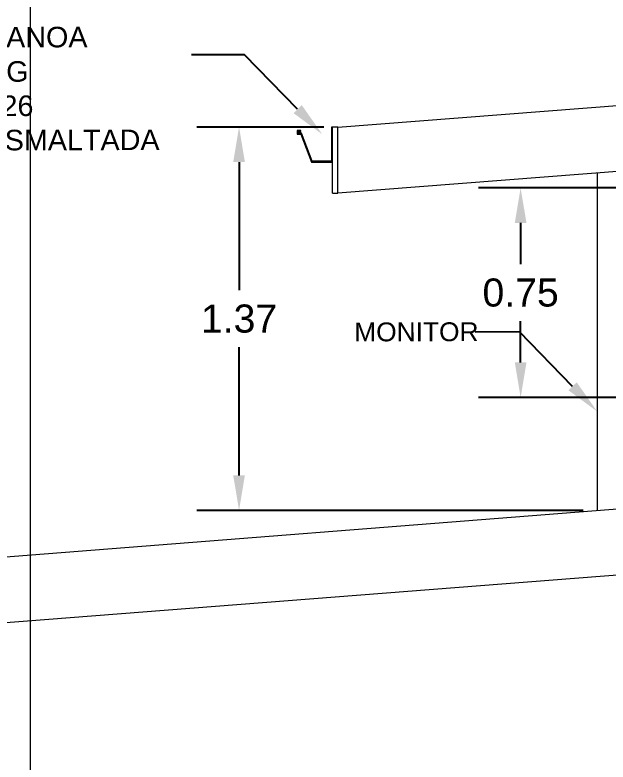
# Model space of a CAD drawing. Header units: inches. Extents: x -6 to 158, y 10 to 161.
# Drawn here: x 98.652 to 100.767, y 19.974 to 22.636 of the extents above; entities that cross this region are included whole.
import ezdxf
from ezdxf import colors
from ezdxf.entities.mleader import LeaderData, LeaderLine
from ezdxf.math import Vec2, Vec3

# ---------------------------------------------------------------- set-up
doc = ezdxf.new("R2010")
doc.units = ezdxf.units.IN
doc.header["$MEASUREMENT"] = 0
doc.linetypes.add('Grid Line', pattern=[22.225, 12.7, -3.175, 3.175, -3.175])
for name, color, linetype in [('6', 6, 'Continuous'), ('Dim', 2, 'Continuous'), ('TEXTO', 2, 'Continuous')]:
    doc.layers.add(name, color=color, linetype=linetype)
for name, color, linetype, lineweight in [('A-COLS', 3, 'Continuous', 9), ('A-WALL', 5, 'Continuous', 9), ('S-GRID', 1, 'Continuous', 9)]:
    doc.layers.add(name, color=color, linetype=linetype, lineweight=lineweight)
doc.styles.add('style1', font='micross.ttf')
doc.dimstyles.new('1-50', dxfattribs={"dimscale": 0.05, "dimtxt": 2, "dimasz": 2.5, "dimexe": 3, "dimexo": 1, "dimgap": 1, "dimtad": 0, "dimtih": 1, "dimtoh": 1, "dimzin": 1, "dimdsep": 46, "dimtxsty": 'style1', "dimcen": 2.5, "dimclrd": 124, "dimclre": 124, "dimclrt": 1, "dimadec": 0, "dimazin": 0, "dimtfac": 1, "dimtmove": 2, "dimatfit": 3, "dimfxl": 1, "dimtolj": 1, "dimtzin": 0, "dimlwd": -1, "dimlwe": -1, "dimarcsym": 0})

# ---------------------------------------------------------------- blocks, each defined once
blk = doc.blocks.new('*D539')
at = {"layer": 'Defpoints', "color": 0, "transparency": 16777216}
for p in [(99.4511, 22.2364), (99.8028, 22.2364), (100.7278, 20.8702)]:
    blk.add_point(p, dxfattribs=at)
at = {"layer": 'Dim', "color": 124, "transparency": 16777216}
for p, q in [((99.7528, 22.2364), (99.3011, 22.2364)), ((99.4511, 22.1114), (99.4511, 21.655)), ((99.4511, 20.9952), (99.4511, 21.4516)), ((100.6778, 20.8702), (99.3011, 20.8702))]:
    blk.add_line(p, q, dxfattribs=at)
for points in [[(99.4302, 22.1114), (99.4719, 22.1114), (99.4511, 22.2364)], [(99.4302, 20.9952), (99.4719, 20.9952), (99.4511, 20.8702)]]:
    blk.add_solid(points, dxfattribs=at)
at = {"layer": 'Dim', "color": 1, "transparency": 16777216, "insert": (99.4511, 21.5533), "char_height": 0.1, "attachment_point": 5, "style": 'style1'}
blk.add_mtext('\\A1;1.37', dxfattribs=at)
blk = doc.blocks.new('*D577')
at = {"layer": 'Defpoints', "color": 0, "transparency": 16777216}
for p in [(101.0281, 22.0196), (100.455, 21.2726), (101.0281, 21.2726)]:
    blk.add_point(p, dxfattribs=at)
at = {"layer": 'Dim', "color": 124, "transparency": 16777216}
for p, q in [((100.9781, 22.0196), (100.305, 22.0196)), ((100.455, 21.8946), (100.455, 21.7478)), ((100.455, 21.3976), (100.455, 21.5444)), ((100.9781, 21.2726), (100.305, 21.2726))]:
    blk.add_line(p, q, dxfattribs=at)
for points in [[(100.4342, 21.8946), (100.4759, 21.8946), (100.455, 22.0196)], [(100.4342, 21.3976), (100.4759, 21.3976), (100.455, 21.2726)]]:
    blk.add_solid(points, dxfattribs=at)
at = {"layer": 'Dim', "color": 1, "transparency": 16777216, "insert": (100.455, 21.6461), "char_height": 0.1, "attachment_point": 5, "style": 'style1'}
blk.add_mtext('\\A1;0.75', dxfattribs=at)

msp = doc.modelspace()

# ---------------------------------------------------------------- linework, layer by layer
at = {"layer": '6', "color": 10}
msp.add_circle((95.7305, 16.8226), 4.1504, dxfattribs=at)
at = {"layer": 'A-COLS'}
for p, q in [((99.8028, 22.2364), (106.8071, 22.7764)), ((106.8071, 22.5407), (99.8028, 22.0007)), ((99.8028, 22.2364), (99.7806, 22.2364)), ((99.7806, 22.2364), (99.7806, 22.1147)), ((99.7838, 22.0014), (99.7838, 22.2364)), ((99.8028, 22.0007), (99.8028, 22.2364)), ((99.6715, 22.2237), (99.6588, 22.2237)), ((99.6588, 22.2237), (99.6588, 22.211)), ((99.6588, 22.211), (99.6715, 22.211)), ((99.662, 22.2142), (99.662, 22.2205)), ((99.662, 22.2205), (99.6715, 22.2205)), ((99.6739, 22.2142), (99.662, 22.2142)), ((99.6715, 22.2205), (99.6715, 22.2237)), ((99.6715, 22.211), (99.7096, 22.1115)), ((99.712, 22.1147), (99.6739, 22.2142)), ((99.7096, 22.1115), (99.7838, 22.1115)), ((99.7806, 22.1147), (99.712, 22.1147)), ((100.7278, 22.072), (100.7278, 20.8702)), ((99.7838, 22.0014), (99.8028, 22.0014))]:
    msp.add_line(p, q, dxfattribs=at)
at = {"layer": 'A-WALL'}
for p, q in [((96.7928, 20.5626), (110.0371, 21.5981)), ((110.0371, 21.3624), (93.1328, 20.0407))]:
    msp.add_line(p, q, dxfattribs=at)
at = {"layer": 'S-GRID', "color": 253, "linetype": 'Grid Line'}
msp.add_line((98.7078, 13.2322), (98.7078, 23.4377), dxfattribs=at)

# ---------------------------------------------------------------- dimensions: what is measured, and where the dimension line sits
at = {"layer": 'Dim'}
for base, p1, p2, picture, middle in [((99.4511, 22.2364), (100.7278, 20.8702), (99.8028, 22.2364), '*D539', (99.4511, 21.5533)), ((100.455, 21.2726), (101.0281, 22.0196), (101.0281, 21.2726), '*D577', (100.455, 21.6461))]:
    dim = msp.add_linear_dim(base=base, p1=p1, p2=p2, angle=90, dimstyle='1-50', override={"dimfxl": 1.25}, dxfattribs=at)
    dim.commit()
    dim.dimension.update_dxf_attribs({"geometry": picture, "text_midpoint": middle})

# ---------------------------------------------------------------- leaders
at = {"layer": 'TEXTO'}
ml = msp.add_multileader_mtext('Standard', dxfattribs=at)
ml.set_content('{\\H0.91667x;\\C3;CANOA HG #26 ESMALTADA}', color=256, style='style1')
ml.set_leader_properties(color=1, linetype='ByLayer', lineweight=-1)
ml.build(insert=Vec2(0, 0))
ml.multileader.update_dxf_attribs({"text_right_attachment_type": 2, "dogleg_length": 4.0199, "arrow_head_size": 0.125, "scale": 0.05})
ctx = ml.context
ctx.base_point, ctx.scale, ctx.char_height, ctx.arrow_head_size, ctx.landing_gap_size, ctx.plane_origin, ctx.plane_x_axis, ctx.plane_y_axis = Vec3(98.5466, 22.5526), 0.05, 0.08, 0.125, 0, Vec3(100.4364, 22.2848), Vec3(0.999998, 0.001982), Vec3(-0.001982, 0.999998)
ctx.right_attachment = 2
notes = []
notes.append((ctx, [(0, (1, 1, 0), (99.4702, 22.4943), (-0.999998, -0.001982), 0.1892, [(0, [(99.7474, 22.211)], 0, [])])]))
ctx.mtext.insert, ctx.mtext.text_direction, ctx.mtext.rotation, ctx.mtext.width, ctx.mtext.flow_direction = Vec3(98.5465, 22.5932), Vec3(0.999998, 0.001982), 0.001982, 1.350245, 5
ml = msp.add_multileader_mtext('Standard', dxfattribs=at)
ml.set_content('{\\H0.91667x;\\C3;MONITOR}', color=256, style='style1')
ml.set_leader_properties(color=1, linetype='ByLayer', lineweight=-1)
ml.build(insert=Vec2(0, 0))
ml.multileader.update_dxf_attribs({"text_right_attachment_type": 2, "dogleg_length": 14.8019, "arrow_head_size": 0.125, "scale": 0.05})
ctx = ml.context
ctx.base_point, ctx.scale, ctx.char_height, ctx.arrow_head_size, ctx.landing_gap_size, ctx.plane_origin, ctx.plane_x_axis, ctx.plane_y_axis = Vec3(99.8618, 21.5027), 0.05, 0.0733, 0.125, 0, Vec3(101.4168, 21.2968), Vec3(0.999998, 0.001982), Vec3(-0.001982, 0.999998)
ctx.right_attachment = 2
notes.append((ctx, [(0, (1, 1, 0), (100.4506, 21.5064), (-0.999998, -0.001982), 0.1573, [(0, [(100.7278, 21.2231)], 0, [])])]))
ctx.mtext.insert, ctx.mtext.text_direction, ctx.mtext.rotation, ctx.mtext.width, ctx.mtext.flow_direction = Vec3(99.8617, 21.5399), Vec3(0.999998, 0.001982), 0.001982, 1.125594, 5
for ctx, leaders in notes:
    for number, flags, end, landing, length, lines in leaders:
        leader = LeaderData()
        leader.index, (leader.has_last_leader_line, leader.has_dogleg_vector, leader.attachment_direction) = number, flags
        leader.last_leader_point, leader.dogleg_vector, leader.dogleg_length = Vec3(end), Vec3(landing), length
        for number, points, colour, breaks in lines:
            line = LeaderLine()
            line.index, line.vertices, line.color, line.breaks = number, Vec3.list(points), colors.encode_raw_color(colour), breaks
            leader.lines.append(line)
        ctx.leaders.append(leader)

doc.saveas('drawing.dxf')
